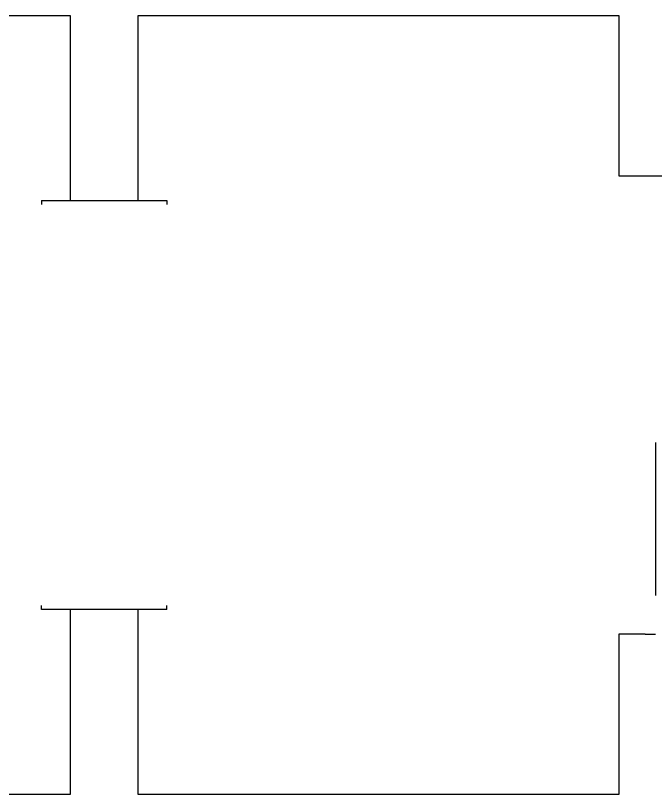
# Model space of a CAD drawing. Header units: inches. Extents: x -90 to 2436, y -85 to 1674.
# Drawn here: x 1161 to 1784, y -85 to 673 of the extents above; entities that cross this region are included whole.
import ezdxf

# ---------------------------------------------------------------- set-up
doc = ezdxf.new("R2010")
doc.units = ezdxf.units.IN
doc.header["$LTSCALE"] = 10
doc.header["$MEASUREMENT"] = 0
doc.layers.add('A-ROOF', color=2, linetype='CONTINUOUS')
doc.layers.add('A-WALL', color=5, linetype='CONTINUOUS')

msp = doc.modelspace()

# ---------------------------------------------------------------- linework, layer by layer
at = {"layer": 'A-ROOF'}
for p, q in [((746.49, 672.87), (1214.49, 672.87)), ((1214.49, 672.87), (1214.49, 492.87)), ((1280.49, 672.87), (1748.49, 672.87)), ((1280.49, 492.87), (1280.49, 672.87)), ((1748.49, 672.87), (1748.49, 516.87)), ((1748.49, 516.87), (1814.49, 516.87)), ((1186.49, 492.87), (1308.49, 492.87)), ((1186.49, 492.87), (1186.49, 488.87)), ((1308.49, 492.87), (1308.49, 488.87)), ((1186.56, 94.87), (1186.56, 98.87)), ((1308.41, 94.87), (1308.41, 98.87)), ((1308.41, 94.87), (1186.56, 94.87)), ((1214.49, 94.87), (1214.49, -85.13)), ((1280.49, -85.13), (1280.49, 94.87)), ((1748.49, 70.87), (1748.49, -85.13)), ((1774.37, 70.87), (1748.49, 70.87)), ((1774.34, 70.87), (1784.24, 70.87)), ((1214.49, -85.13), (746.49, -85.13)), ((1748.49, -85.13), (1280.49, -85.13))]:
    msp.add_line(p, q, dxfattribs=at)
at = {"layer": 'A-WALL'}
msp.add_line((1784.24, 257.37), (1784.24, 108.37), dxfattribs=at)

doc.saveas('drawing.dxf')
